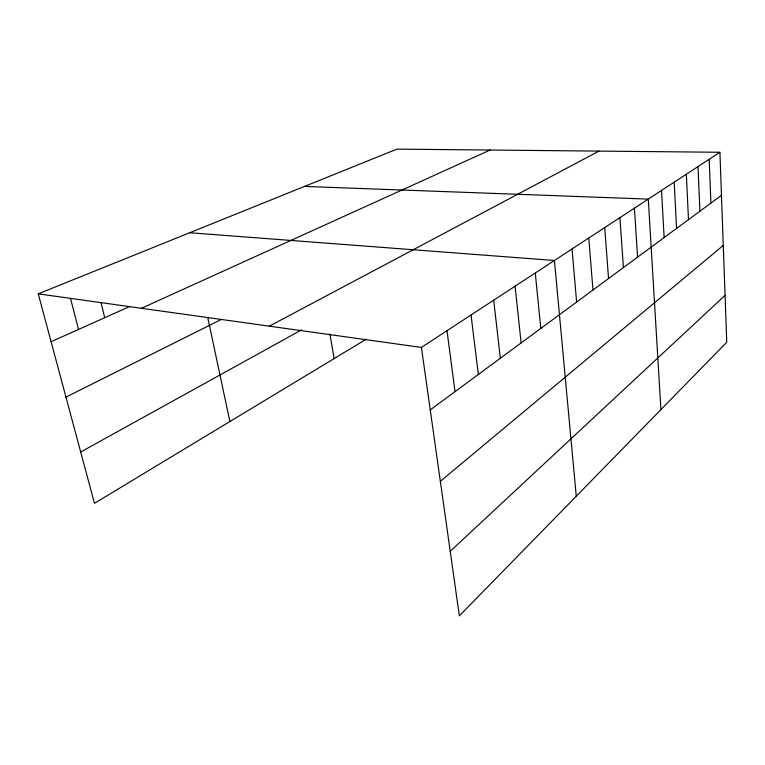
<?xml version="1.0" encoding="UTF-8"?>
<svg xmlns="http://www.w3.org/2000/svg" width="765" height="765" viewBox="0 0 765 765"><rect width="100%" height="100%" fill="white"/><g stroke="black" fill="none" stroke-linecap="round" stroke-linejoin="round"><path stroke-width="1.15" d="M450.222 551.278L725.057 295.357M440.344 481.338L723.26 245.431M430.246 409.897L721.462 195.343M421.419 347.434L719.913 152.273L726.75 342.251L459.354 615.873L421.419 347.434L38.25 293.856L94.468 503.313L366.225 339.211M80.698 452.01L301.639 329.83M269.328 326.167L598.957 151.097M65.962 397.102L221.018 319.598M141.439 308.285L490.059 150.036M51.092 341.716L129.801 306.478M38.25 293.856L396.93 149.127L719.913 152.273M304.508 186.421L648.28 199.11L660.922 409.61M189.72 232.742L554.415 260.483L576.265 496.236M70.552 298.513L78.527 329.438M101.028 302.73L104.738 317.704M207.755 317.532L229.883 421.544M329.906 334.018L334.133 358.594M446.99 330.719L455.022 391.642M471.039 314.989L478.345 374.458M493.693 300.186L500.348 358.25M515.075 286.206L521.128 342.93M535.28 272.99L540.798 328.443M572.029 248.969L576.619 302.051M588.782 238.011L592.971 290.012M604.723 227.588L608.548 278.527M619.927 217.652L623.408 267.587M634.424 208.166L637.599 257.126M661.524 190.447L664.144 237.571M674.204 182.166L676.576 228.41M686.348 174.219L688.49 219.632M697.996 166.607L699.927 211.207M709.174 159.302L710.905 203.117"/></g></svg>
